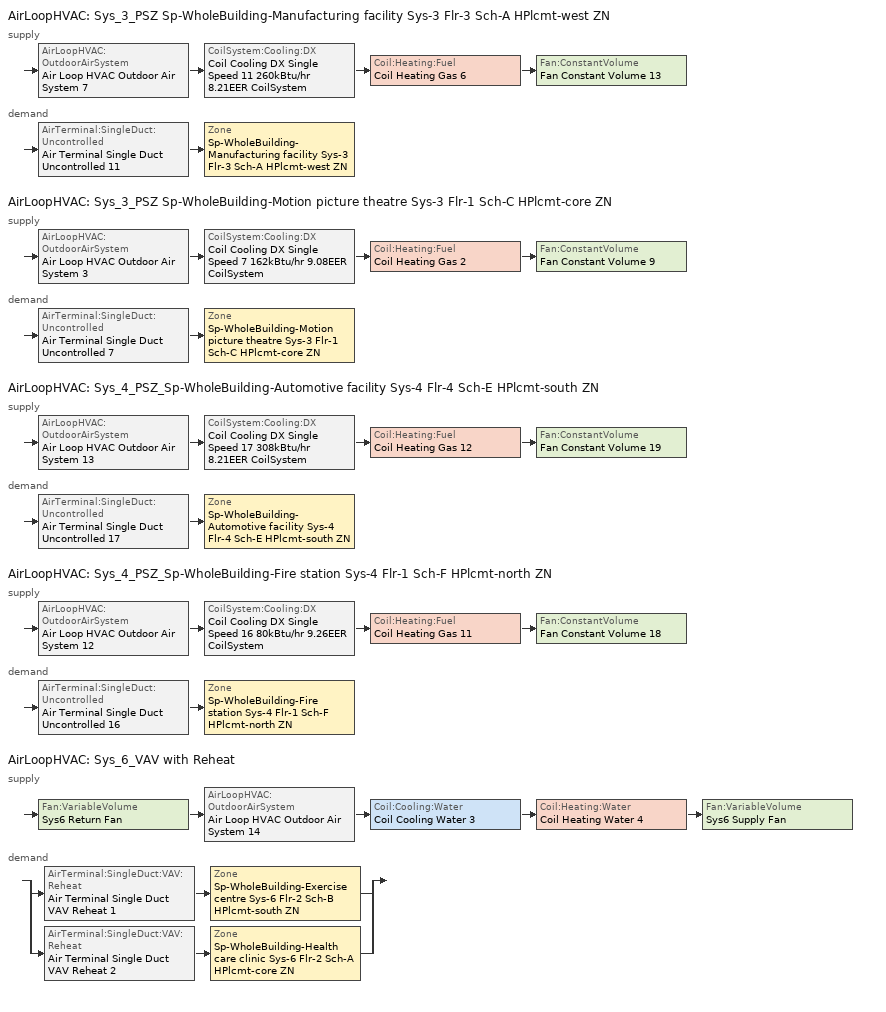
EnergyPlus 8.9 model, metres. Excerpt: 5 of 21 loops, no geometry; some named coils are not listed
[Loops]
AirLoopHVAC 'Sys_3_PSZ Sp-WholeBuilding-Manufacturing facility Sys-3 Flr-3 Sch-A HPlcmt-west ZN'
 supply: AirLoopHVAC:OutdoorAirSystem 'Air Loop HVAC Outdoor Air System 7' > CoilSystem:Cooling:DX 'Coil Cooling DX Single Speed 11 260kBtu/hr 8.21EER CoilSystem' > Coil:Heating:Fuel 'Coil Heating Gas 6' > Fan:ConstantVolume 'Fan Constant Volume 13'
 demand: AirTerminal:SingleDuct:Uncontrolled 'Air Terminal Single Duct Uncontrolled 11' > Zone 'Sp-WholeBuilding-Manufacturing facility Sys-3 Flr-3 Sch-A HPlcmt-west ZN'
AirLoopHVAC 'Sys_3_PSZ Sp-WholeBuilding-Motion picture theatre Sys-3 Flr-1 Sch-C HPlcmt-core ZN'
 supply: AirLoopHVAC:OutdoorAirSystem 'Air Loop HVAC Outdoor Air System 3' > CoilSystem:Cooling:DX 'Coil Cooling DX Single Speed 7 162kBtu/hr 9.08EER CoilSystem' > Coil:Heating:Fuel 'Coil Heating Gas 2' > Fan:ConstantVolume 'Fan Constant Volume 9'
 demand: AirTerminal:SingleDuct:Uncontrolled 'Air Terminal Single Duct Uncontrolled 7' > Zone 'Sp-WholeBuilding-Motion picture theatre Sys-3 Flr-1 Sch-C HPlcmt-core ZN'
AirLoopHVAC 'Sys_4_PSZ_Sp-WholeBuilding-Automotive facility Sys-4 Flr-4 Sch-E HPlcmt-south ZN'
 supply: AirLoopHVAC:OutdoorAirSystem 'Air Loop HVAC Outdoor Air System 13' > CoilSystem:Cooling:DX 'Coil Cooling DX Single Speed 17 308kBtu/hr 8.21EER CoilSystem' > Coil:Heating:Fuel 'Coil Heating Gas 12' > Fan:ConstantVolume 'Fan Constant Volume 19'
 demand: AirTerminal:SingleDuct:Uncontrolled 'Air Terminal Single Duct Uncontrolled 17' > Zone 'Sp-WholeBuilding-Automotive facility Sys-4 Flr-4 Sch-E HPlcmt-south ZN'
AirLoopHVAC 'Sys_4_PSZ_Sp-WholeBuilding-Fire station Sys-4 Flr-1 Sch-F HPlcmt-north ZN'
 supply: AirLoopHVAC:OutdoorAirSystem 'Air Loop HVAC Outdoor Air System 12' > CoilSystem:Cooling:DX 'Coil Cooling DX Single Speed 16 80kBtu/hr 9.26EER CoilSystem' > Coil:Heating:Fuel 'Coil Heating Gas 11' > Fan:ConstantVolume 'Fan Constant Volume 18'
 demand: AirTerminal:SingleDuct:Uncontrolled 'Air Terminal Single Duct Uncontrolled 16' > Zone 'Sp-WholeBuilding-Fire station Sys-4 Flr-1 Sch-F HPlcmt-north ZN'
AirLoopHVAC 'Sys_6_VAV with Reheat'
 supply: Fan:VariableVolume 'Sys6 Return Fan' > AirLoopHVAC:OutdoorAirSystem 'Air Loop HVAC Outdoor Air System 14' > Coil:Cooling:Water 'Coil Cooling Water 3' > Coil:Heating:Water 'Coil Heating Water 4' > Fan:VariableVolume 'Sys6 Supply Fan'
 demand: split
  | AirTerminal:SingleDuct:VAV:Reheat 'Air Terminal Single Duct VAV Reheat 1' > Zone 'Sp-WholeBuilding-Exercise centre Sys-6 Flr-2 Sch-B HPlcmt-south ZN'
  | AirTerminal:SingleDuct:VAV:Reheat 'Air Terminal Single Duct VAV Reheat 2' > Zone 'Sp-WholeBuilding-Health care clinic Sys-6 Flr-2 Sch-A HPlcmt-core ZN'
[ZoneControl:Thermostat] Control Object Type 1=ThermostatSetpoint:DualSetpoint
Name | Zone or ZoneList | Control Type Schedule | Control Name 1
Sp-WholeBuilding-Automotive facility Sys-4 Flr-4 Sch-E HPlcmt-south ZN Thermostat | Sp-WholeBuilding-Automotive facility Sys-4 Flr-4 Sch-E HPlcmt-south ZN | Sp-WholeBuilding-Automotive facility Sys-4 Flr-4 Sch-E HPlcmt-south ZN Thermostat Schedule | Automotive facility WholeBuilding Thermostat 2
Sp-WholeBuilding-Exercise centre Sys-6 Flr-2 Sch-B HPlcmt-south ZN Thermostat | Sp-WholeBuilding-Exercise centre Sys-6 Flr-2 Sch-B HPlcmt-south ZN | Sp-WholeBuilding-Exercise centre Sys-6 Flr-2 Sch-B HPlcmt-south ZN Thermostat Schedule | Exercise centre WholeBuilding Thermostat 2
Sp-WholeBuilding-Fire station Sys-4 Flr-1 Sch-F HPlcmt-north ZN Thermostat | Sp-WholeBuilding-Fire station Sys-4 Flr-1 Sch-F HPlcmt-north ZN | Sp-WholeBuilding-Fire station Sys-4 Flr-1 Sch-F HPlcmt-north ZN Thermostat Schedule | Fire station WholeBuilding Thermostat 2
Sp-WholeBuilding-Health care clinic Sys-6 Flr-2 Sch-A HPlcmt-core ZN Thermostat | Sp-WholeBuilding-Health care clinic Sys-6 Flr-2 Sch-A HPlcmt-core ZN | Sp-WholeBuilding-Health care clinic Sys-6 Flr-2 Sch-A HPlcmt-core ZN Thermostat Schedule | Health care clinic WholeBuilding Thermostat 2
Sp-WholeBuilding-Manufacturing facility Sys-3 Flr-3 Sch-A HPlcmt-west ZN Thermostat | Sp-WholeBuilding-Manufacturing facility Sys-3 Flr-3 Sch-A HPlcmt-west ZN | Sp-WholeBuilding-Manufacturing facility Sys-3 Flr-3 Sch-A HPlcmt-west ZN Thermostat Schedule | Manufacturing facility WholeBuilding Thermostat 2
Sp-WholeBuilding-Motion picture theatre Sys-3 Flr-1 Sch-C HPlcmt-core ZN Thermostat | Sp-WholeBuilding-Motion picture theatre Sys-3 Flr-1 Sch-C HPlcmt-core ZN | Sp-WholeBuilding-Motion picture theatre Sys-3 Flr-1 Sch-C HPlcmt-core ZN Thermostat Schedule | Motion picture theatre WholeBuilding Thermostat 2
[ThermostatSetpoint:DualSetpoint]
Name | Heating Setpoint Temperature Schedule | Cooling Setpoint Temperature Schedule
Automotive facility WholeBuilding Thermostat 2 | NECB-E-Thermostat Setpoint-Heating | NECB-E-Thermostat Setpoint-Cooling
Exercise centre WholeBuilding Thermostat 2 | NECB-B-Thermostat Setpoint-Heating | NECB-B-Thermostat Setpoint-Cooling
Fire station WholeBuilding Thermostat 2 | NECB-F-Thermostat Setpoint-Heating | NECB-F-Thermostat Setpoint-Cooling
Health care clinic WholeBuilding Thermostat 2; Manufacturing facility WholeBuilding Thermostat 2 | NECB-A-Thermostat Setpoint-Heating | NECB-A-Thermostat Setpoint-Cooling
Motion picture theatre WholeBuilding Thermostat 2 | NECB-C-Thermostat Setpoint-Heating | NECB-C-Thermostat Setpoint-Cooling
[AirTerminal:SingleDuct:Uncontrolled] Availability Schedule=Always On Discrete; Maximum Air Flow Rate {m3/s}=AutoSize
Air Terminal Single Duct Uncontrolled 17; Air Terminal Single Duct Uncontrolled 16; Air Terminal Single Duct Uncontrolled 11; Air Terminal Single Duct Uncontrolled 7
[Zone equipment]
Sp-WholeBuilding-Automotive facility Sys-4 Flr-4 Sch-E HPlcmt-south ZN: Air Terminal Single Duct Uncontrolled 17, Zone HVAC Baseboard Convective Water 15
Sp-WholeBuilding-Exercise centre Sys-6 Flr-2 Sch-B HPlcmt-south ZN: Air Terminal Single Duct VAV Reheat 1, Zone HVAC Baseboard Convective Water 16
Sp-WholeBuilding-Fire station Sys-4 Flr-1 Sch-F HPlcmt-north ZN: Air Terminal Single Duct Uncontrolled 16, Zone HVAC Baseboard Convective Water 14
Sp-WholeBuilding-Health care clinic Sys-6 Flr-2 Sch-A HPlcmt-core ZN: Air Terminal Single Duct VAV Reheat 2, Zone HVAC Baseboard Convective Water 17
Sp-WholeBuilding-Manufacturing facility Sys-3 Flr-3 Sch-A HPlcmt-west ZN: Air Terminal Single Duct Uncontrolled 11, Zone HVAC Baseboard Convective Water 9
Sp-WholeBuilding-Motion picture theatre Sys-3 Flr-1 Sch-C HPlcmt-core ZN: Air Terminal Single Duct Uncontrolled 7, Zone HVAC Baseboard Convective Water 5
[Sizing:Zone] Zone Cooling Design Supply Air Temperature Input Method=SupplyAirTemperature; Zone Cooling Design Supply Air Temperature {C}=13; Zone Cooling Design Supply Air Temperature Difference {deltaC}=11.11; Zone Heating Design Supply Air Temperature Input Method=SupplyAirTemperature; Zone Heating Design Supply Air Temperature {C}=43; Zone Heating Design Supply Air Temperature Difference {deltaC}=11.11; Zone Cooling Design Supply Air Humidity Ratio {kgWater/kgDryAir}=0.0085; Zone Heating Design Supply Air Humidity Ratio {kgWater/kgDryAir}=0.008; Zone Heating Sizing Factor=1.3; Zone Cooling Sizing Factor=1.1; Cooling Design Air Flow Method=DesignDay; Cooling Design Air Flow Rate {m3/s}=0; Cooling Minimum Air Flow per Zone Floor Area {m3/s-m2}=0.000762; Cooling Minimum Air Flow {m3/s}=0; Cooling Minimum Air Flow Fraction=0; Heating Design Air Flow Method=DesignDay; Heating Design Air Flow Rate {m3/s}=0; Heating Maximum Air Flow per Zone Floor Area {m3/s-m2}=0.002032; Heating Maximum Air Flow {m3/s}=0.141576; Heating Maximum Air Flow Fraction=0.3; Account for Dedicated Outdoor Air System=No
Name | Design Specification Outdoor Air Object | Design Specification Zone Air Distribution Object
Sp-WholeBuilding-Automotive facility Sys-4 Flr-4 Sch-E HPlcmt-south ZN | Automotive facility WholeBuilding Ventilation | Sp-WholeBuilding-Automotive facility Sys-4 Flr-4 Sch-E HPlcmt-south ZN Design Spec Zone Air Dist
Sp-WholeBuilding-Exercise centre Sys-6 Flr-2 Sch-B HPlcmt-south ZN | Exercise centre WholeBuilding Ventilation | Sp-WholeBuilding-Exercise centre Sys-6 Flr-2 Sch-B HPlcmt-south ZN Design Spec Zone Air Dist
Sp-WholeBuilding-Fire station Sys-4 Flr-1 Sch-F HPlcmt-north ZN | Fire station WholeBuilding Ventilation | Sp-WholeBuilding-Fire station Sys-4 Flr-1 Sch-F HPlcmt-north ZN Design Spec Zone Air Dist
Sp-WholeBuilding-Health care clinic Sys-6 Flr-2 Sch-A HPlcmt-core ZN | Health care clinic WholeBuilding Ventilation | Sp-WholeBuilding-Health care clinic Sys-6 Flr-2 Sch-A HPlcmt-core ZN Design Spec Zone Air Dist
Sp-WholeBuilding-Manufacturing facility Sys-3 Flr-3 Sch-A HPlcmt-west ZN | Manufacturing facility WholeBuilding Ventilation | Sp-WholeBuilding-Manufacturing facility Sys-3 Flr-3 Sch-A HPlcmt-west ZN Design Spec Zone Air Dist
Sp-WholeBuilding-Motion picture theatre Sys-3 Flr-1 Sch-C HPlcmt-core ZN | Motion picture theatre WholeBuilding Ventilation | Sp-WholeBuilding-Motion picture theatre Sys-3 Flr-1 Sch-C HPlcmt-core ZN Design Spec Zone Air Dist
[DesignSpecification:ZoneAirDistribution] Zone Air Distribution Effectiveness in Cooling Mode=1; Zone Air Distribution Effectiveness in Heating Mode=1
Sp-WholeBuilding-Automotive facility Sys-4 Flr-4 Sch-E HPlcmt-south ZN Design Spec Zone Air Dist; Sp-WholeBuilding-Exercise centre Sys-6 Flr-2 Sch-B HPlcmt-south ZN Design Spec Zone Air Dist; Sp-WholeBuilding-Fire station Sys-4 Flr-1 Sch-F HPlcmt-north ZN Design Spec Zone Air Dist; Sp-WholeBuilding-Health care clinic Sys-6 Flr-2 Sch-A HPlcmt-core ZN Design Spec Zone Air Dist; Sp-WholeBuilding-Manufacturing facility Sys-3 Flr-3 Sch-A HPlcmt-west ZN Design Spec Zone Air Dist; Sp-WholeBuilding-Motion picture theatre Sys-3 Flr-1 Sch-C HPlcmt-core ZN Design Spec Zone Air Dist
[Controller:MechanicalVentilation] Demand Controlled Ventilation=No; System Outdoor Air Method=ZoneSum
Name | Availability Schedule | Zone Name 1 | Design Specification Outdoor Air Object Name 1 | Design Specification Zone Air Distribution Object Name 1 | Zone Name 2 | Design Specification Outdoor Air Object Name 2 | Design Specification Zone Air Distribution Object Name 2
Controller Mechanical Ventilation 13 | Sys_4_PSZ_Sp-WholeBuilding-Automotive facility Sys-4 Flr-4 Sch-E HPlcmt-south ZN Occ Sch | Sp-WholeBuilding-Automotive facility Sys-4 Flr-4 Sch-E HPlcmt-south ZN | Automotive facility WholeBuilding Ventilation | Sp-WholeBuilding-Automotive facility Sys-4 Flr-4 Sch-E HPlcmt-south ZN Design Spec Zone Air Dist
Controller Mechanical Ventilation 14 | Sys_6_VAV with Reheat Occ Sch | Sp-WholeBuilding-Exercise centre Sys-6 Flr-2 Sch-B HPlcmt-south ZN | Exercise centre WholeBuilding Ventilation | Sp-WholeBuilding-Exercise centre Sys-6 Flr-2 Sch-B HPlcmt-south ZN Design Spec Zone Air Dist | Sp-WholeBuilding-Health care clinic Sys-6 Flr-2 Sch-A HPlcmt-core ZN | Health care clinic WholeBuilding Ventilation | Sp-WholeBuilding-Health care clinic Sys-6 Flr-2 Sch-A HPlcmt-core ZN Design Spec Zone Air Dist
Controller Mechanical Ventilation 12 | Sys_4_PSZ_Sp-WholeBuilding-Fire station Sys-4 Flr-1 Sch-F HPlcmt-north ZN Occ Sch | Sp-WholeBuilding-Fire station Sys-4 Flr-1 Sch-F HPlcmt-north ZN | Fire station WholeBuilding Ventilation | Sp-WholeBuilding-Fire station Sys-4 Flr-1 Sch-F HPlcmt-north ZN Design Spec Zone Air Dist
Controller Mechanical Ventilation 7 | Sys_3_PSZ Sp-WholeBuilding-Manufacturing facility Sys-3 Flr-3 Sch-A HPlcmt-west ZN Occ Sch | Sp-WholeBuilding-Manufacturing facility Sys-3 Flr-3 Sch-A HPlcmt-west ZN | Manufacturing facility WholeBuilding Ventilation | Sp-WholeBuilding-Manufacturing facility Sys-3 Flr-3 Sch-A HPlcmt-west ZN Design Spec Zone Air Dist
Controller Mechanical Ventilation 3 | Sys_3_PSZ Sp-WholeBuilding-Motion picture theatre Sys-3 Flr-1 Sch-C HPlcmt-core ZN Occ Sch | Sp-WholeBuilding-Motion picture theatre Sys-3 Flr-1 Sch-C HPlcmt-core ZN | Motion picture theatre WholeBuilding Ventilation | Sp-WholeBuilding-Motion picture theatre Sys-3 Flr-1 Sch-C HPlcmt-core ZN Design Spec Zone Air Dist
[DesignSpecification:OutdoorAir] Outdoor Air Method=Sum; Outdoor Air Flow per Person {m3/s-person}=0; Outdoor Air Flow per Zone {m3/s}=0; Outdoor Air Flow Air Changes per Hour {1/hr}=0
Name | Outdoor Air Flow per Zone Floor Area {m3/s-m2}
Automotive facility WholeBuilding Ventilation | 0.00114808
Exercise centre WholeBuilding Ventilation | 0.00124968
Fire station WholeBuilding Ventilation | 0.00075184
Health care clinic WholeBuilding Ventilation | 0.002286
Manufacturing facility WholeBuilding Ventilation | 0.00107188
Motion picture theatre WholeBuilding Ventilation | 0.00059944
[AirTerminal:SingleDuct:VAV:Reheat] Availability Schedule=Always On Discrete; Maximum Air Flow Rate {m3/s}=Autosize; Zone Minimum Air Flow Input Method=Constant; Constant Minimum Air Flow Fraction=0.3; Maximum Hot Water or Steam Flow Rate {m3/s}=Autosize; Minimum Hot Water or Steam Flow Rate {m3/s}=0; Convergence Tolerance=0.001; Damper Heating Action=Normal; Maximum Flow per Zone Floor Area During Reheat {m3/s-m2}=Autocalculate; Maximum Flow Fraction During Reheat=0.5; Maximum Reheat Air Temperature {C}=43
Name | Fixed Minimum Air Flow Rate {m3/s} | Reheat Coil
Air Terminal Single Duct VAV Reheat 1 | 3.75 | Coil Heating Water 5
Air Terminal Single Duct VAV Reheat 2 | 5 | Coil Heating Water 6
[Coil:Heating:Water]
Coil Heating Water 4: Availability Schedule=Always On Discrete; U-Factor Times Area Value {W/K}=Autosize; Maximum Water Flow Rate {m3/s}=Autosize; Performance Input Method=UFactorTimesAreaAndDesignWaterFlowRate; Rated Capacity {W}=Autosize; Rated Inlet Water Temperature {C}=82.2; Rated Inlet Air Temperature {C}=16.6; Rated Outlet Water Temperature {C}=71.1; Rated Outlet Air Temperature {C}=32.2; Rated Ratio for Air and Water Convection=0.5
[Fan:ConstantVolume] Fan Total Efficiency=0.39975; Pressure Rise {Pa}=640; Maximum Flow Rate {m3/s}=AutoSize; Motor Efficiency=0.615; Motor In Airstream Fraction=1
Name | Availability Schedule
Fan Constant Volume 13 | Sys_3_PSZ Sp-WholeBuilding-Manufacturing facility Sys-3 Flr-3 Sch-A HPlcmt-west ZN Occ Sch
Fan Constant Volume 9 | Sys_3_PSZ Sp-WholeBuilding-Motion picture theatre Sys-3 Flr-1 Sch-C HPlcmt-core ZN Occ Sch
Fan Constant Volume 19 | Sys_4_PSZ_Sp-WholeBuilding-Automotive facility Sys-4 Flr-4 Sch-E HPlcmt-south ZN Occ Sch
Fan Constant Volume 18 | Sys_4_PSZ_Sp-WholeBuilding-Fire station Sys-4 Flr-1 Sch-F HPlcmt-north ZN Occ Sch
[Coil:Cooling:DX:SingleSpeed] Availability Schedule=Always On Discrete; Gross Rated Total Cooling Capacity {W}=Autosize; Gross Rated Sensible Heat Ratio=Autosize; Rated Air Flow Rate {m3/s}=Autosize; Rated Evaporator Fan Power Per Volume Flow Rate {W/(m3/s)}=773.3; Total Cooling Capacity Function of Temperature Curve=DXCOOL-NECB2011-REF-CAPFT; Total Cooling Capacity Function of Flow Fraction Curve=DXCOOL-NECB2011-REF-CAPFFLOW; Energy Input Ratio Function of Temperature Curve=DXCOOL-NECB2011-REF-COOLEIRFT; Energy Input Ratio Function of Flow Fraction Curve=DXCOOL-NECB2011-REF-COOLEIRFFLOW; Part Load Fraction Correlation Curve=DXCOOL-NECB2011-REF-COOLPLFFPLR; Condenser Type=AirCooled; Evaporative Condenser Effectiveness=0; Evaporative Condenser Air Flow Rate {m3/s}=Autosize; Evaporative Condenser Pump Rated Power Consumption {W}=Autosize; Crankcase Heater Capacity {W}=0; Maximum Outdoor Dry-Bulb Temperature for Crankcase Heater Operation {C}=0; Basin Heater Capacity {W/K}=0; Basin Heater Setpoint Temperature {C}=10
Name | Gross Rated Cooling COP {W/W}
Coil Cooling DX Single Speed 11 260kBtu/hr 8.21EER | 2.94204
Coil Cooling DX Single Speed 7 162kBtu/hr 9.08EER | 3.18416
Coil Cooling DX Single Speed 17 308kBtu/hr 8.21EER | 2.97344
Coil Cooling DX Single Speed 16 80kBtu/hr 9.26EER | 3.18769
[Coil:Cooling:Water]
Coil Cooling Water 3: Availability Schedule=Always On Discrete; Design Water Flow Rate {m3/s}=Autosize; Design Air Flow Rate {m3/s}=Autosize; Design Inlet Water Temperature {C}=Autosize; Design Inlet Air Temperature {C}=Autosize; Design Outlet Air Temperature {C}=Autosize; Design Inlet Air Humidity Ratio {kgWater/kgDryAir}=Autosize; Design Outlet Air Humidity Ratio {kgWater/kgDryAir}=Autosize; Type of Analysis=SimpleAnalysis; Heat Exchanger Configuration=CrossFlow
[AirLoopHVAC] Design Supply Air Flow Rate {m3/s}=AutoSize
Sys_3_PSZ Sp-WholeBuilding-Manufacturing facility Sys-3 Flr-3 Sch-A HPlcmt-west ZN; Sys_3_PSZ Sp-WholeBuilding-Motion picture theatre Sys-3 Flr-1 Sch-C HPlcmt-core ZN; Sys_4_PSZ_Sp-WholeBuilding-Automotive facility Sys-4 Flr-4 Sch-E HPlcmt-south ZN; Sys_4_PSZ_Sp-WholeBuilding-Fire station Sys-4 Flr-1 Sch-F HPlcmt-north ZN; Sys_6_VAV with Reheat
[Sizing:System] Type of Load to Size On=Sensible; Design Outdoor Air Flow Rate {m3/s}=Autosize; Preheat Design Temperature {C}=7; Preheat Design Humidity Ratio {kgWater/kgDryAir}=0.008; Precool Design Humidity Ratio {kgWater/kgDryAir}=0.008; Central Cooling Design Supply Air Temperature {C}=13; Type of Zone Sum to Use=NonCoincident; 100% Outdoor Air in Cooling=No; 100% Outdoor Air in Heating=No; Central Cooling Design Supply Air Humidity Ratio {kgWater/kgDryAir}=0.0085; Central Heating Design Supply Air Humidity Ratio {kgWater/kgDryAir}=0.008; Cooling Supply Air Flow Rate Method=DesignDay; Cooling Supply Air Flow Rate {m3/s}=0; Cooling Supply Air Flow Rate Per Floor Area {m3/s-m2}=0.00996765; Cooling Fraction of Autosized Cooling Supply Air Flow Rate=1; Cooling Supply Air Flow Rate Per Unit Cooling Capacity {m3/s-W}=3.94755e-05; Heating Supply Air Flow Rate Method=DesignDay; Heating Supply Air Flow Rate {m3/s}=0; Heating Supply Air Flow Rate Per Floor Area {m3/s-m2}=0.00996765; Heating Fraction of Autosized Heating Supply Air Flow Rate=1; Heating Fraction of Autosized Cooling Supply Air Flow Rate=1; Heating Supply Air Flow Rate Per Unit Heating Capacity {m3/s-W}=3.15882e-05; System Outdoor Air Method=ZoneSum; Zone Maximum Outdoor Air Fraction=1; Cooling Design Capacity Method=CoolingDesignCapacity; Cooling Design Capacity {W}=Autosize; Cooling Design Capacity Per Floor Area {W/m2}=234.7; Fraction of Autosized Cooling Design Capacity=1; Heating Design Capacity Method=HeatingDesignCapacity; Heating Design Capacity {W}=Autosize; Heating Design Capacity Per Floor Area {W/m2}=157; Fraction of Autosized Heating Design Capacity=1; Central Cooling Capacity Control Method=OnOff
Name | Central Heating Maximum System Air Flow Ratio | Precool Design Temperature {C} | Central Heating Design Supply Air Temperature {C}
Sys_3_PSZ Sp-WholeBuilding-Manufacturing facility Sys-3 Flr-3 Sch-A HPlcmt-west ZN; Sys_3_PSZ Sp-WholeBuilding-Motion picture theatre Sys-3 Flr-1 Sch-C HPlcmt-core ZN; Sys_4_PSZ_Sp-WholeBuilding-Automotive facility Sys-4 Flr-4 Sch-E HPlcmt-south ZN; Sys_4_PSZ_Sp-WholeBuilding-Fire station Sys-4 Flr-1 Sch-F HPlcmt-north ZN | 1 | 13 | 43
Sys_6_VAV with Reheat | 0.3 | 12.8 | 13.1
[Controller:WaterCoil] Control Variable=Temperature; Actuator Variable=Flow; Maximum Actuated Flow {m3/s}=Autosize; Minimum Actuated Flow {m3/s}=0
Name | Action | Controller Convergence Tolerance {deltaC}
Controller Water Coil 7 | Reverse | Autosize
Controller Water Coil 6 | Normal | 0.0001
[Controller:OutdoorAir] Minimum Outdoor Air Flow Rate {m3/s}=Autosize; Maximum Outdoor Air Flow Rate {m3/s}=Autosize; Economizer Control Type=DifferentialEnthalpy; Economizer Control Action Type=ModulateFlow; Lockout Type=NoLockout; Minimum Limit Type=FixedMinimum; High Humidity Control=No; Control High Indoor Humidity Based on Outdoor Humidity Ratio=Yes; Heat Recovery Bypass Control Type=BypassWhenOAFlowGreaterThanMinimum
Name | Minimum Outdoor Air Schedule | Mechanical Ventilation Controller
Controller Outdoor Air 7 | Sys_3_PSZ Sp-WholeBuilding-Manufacturing facility Sys-3 Flr-3 Sch-A HPlcmt-west ZN Occ Sch | Controller Mechanical Ventilation 7
Controller Outdoor Air 3 | Sys_3_PSZ Sp-WholeBuilding-Motion picture theatre Sys-3 Flr-1 Sch-C HPlcmt-core ZN Occ Sch | Controller Mechanical Ventilation 3
Controller Outdoor Air 13 | Sys_4_PSZ_Sp-WholeBuilding-Automotive facility Sys-4 Flr-4 Sch-E HPlcmt-south ZN Occ Sch | Controller Mechanical Ventilation 13
Controller Outdoor Air 12 | Sys_4_PSZ_Sp-WholeBuilding-Fire station Sys-4 Flr-1 Sch-F HPlcmt-north ZN Occ Sch | Controller Mechanical Ventilation 12
Controller Outdoor Air 14 | Sys_6_VAV with Reheat Occ Sch | Controller Mechanical Ventilation 14
[HeatExchanger:AirToAir:SensibleAndLatent] Availability Schedule=Always On Discrete; Nominal Supply Air Flow Rate {m3/s}=Autosize; Sensible Effectiveness at 100% Heating Air Flow=0.5; Latent Effectiveness at 100% Heating Air Flow=0.5; Sensible Effectiveness at 75% Heating Air Flow=0.5; Latent Effectiveness at 75% Heating Air Flow=0.5; Sensible Effectiveness at 100% Cooling Air Flow=0.5; Latent Effectiveness at 100% Cooling Air Flow=0.5; Sensible Effectiveness at 75% Cooling Air Flow=0.5; Latent Effectiveness at 75% Cooling Air Flow=0.5; Supply Air Outlet Temperature Control=Yes; Heat Exchanger Type=Rotary; Frost Control Type=ExhaustOnly; Threshold Temperature {C}=-23.3; Initial Defrost Time Fraction=0.167; Rate of Defrost Time Fraction Increase {1/K}=1.44; Economizer Lockout=Yes
Name | Nominal Electric Power {W}
Sys_3_PSZ Sp-WholeBuilding-Manufacturing facility Sys-3 Flr-3 Sch-A HPlcmt-west ZN ERV | 1492.01
Sys_3_PSZ Sp-WholeBuilding-Motion picture theatre Sys-3 Flr-1 Sch-C HPlcmt-core ZN ERV | 1125.25
Sys_4_PSZ_Sp-WholeBuilding-Automotive facility Sys-4 Flr-4 Sch-E HPlcmt-south ZN ERV | 1594.53
Sys_4_PSZ_Sp-WholeBuilding-Fire station Sys-4 Flr-1 Sch-F HPlcmt-north ZN ERV | 1061.46
Sys_6_VAV with Reheat ERV | 5831.72
[SetpointManager:OutdoorAirPretreat] Control Variable=Temperature; Minimum Setpoint Temperature {C}=-99; Maximum Setpoint Temperature {C}=99; Minimum Setpoint Humidity Ratio {kgWater/kgDryAir}=1e-05; Maximum Setpoint Humidity Ratio {kgWater/kgDryAir}=1
Setpoint Manager Outdoor Air Pretreat 10; Setpoint Manager Outdoor Air Pretreat 11; Setpoint Manager Outdoor Air Pretreat 12; Setpoint Manager Outdoor Air Pretreat 13; Setpoint Manager Outdoor Air Pretreat 14
[SetpointManager:MixedAir] Control Variable=Temperature
Node 180 OS Default SPM; Node 179 OS Default SPM; Node 178 OS Default SPM; Node 128 OS Default SPM; Node 127 OS Default SPM; Node 126 OS Default SPM; Node 258 OS Default SPM; Node 257 OS Default SPM; Node 256 OS Default SPM; Node 245 OS Default SPM; Node 244 OS Default SPM; Node 243 OS Default SPM; Node 302 OS Default SPM; Node 301 OS Default SPM; Node 300 OS Default SPM; Node 299 OS Default SPM
[CoilSystem:Cooling:DX] Availability Schedule=Always On Discrete
Name | Cooling Coil
Coil Cooling DX Single Speed 11 260kBtu/hr 8.21EER CoilSystem | Coil Cooling DX Single Speed 11 260kBtu/hr 8.21EER
Coil Cooling DX Single Speed 7 162kBtu/hr 9.08EER CoilSystem | Coil Cooling DX Single Speed 7 162kBtu/hr 9.08EER
Coil Cooling DX Single Speed 17 308kBtu/hr 8.21EER CoilSystem | Coil Cooling DX Single Speed 17 308kBtu/hr 8.21EER
Coil Cooling DX Single Speed 16 80kBtu/hr 9.26EER CoilSystem | Coil Cooling DX Single Speed 16 80kBtu/hr 9.26EER
[SetpointManager:Scheduled]
Setpoint Manager Scheduled 6: Control Variable=Temperature; Schedule=Supply Air Temp
[Coil:Heating:Fuel] Availability Schedule=Always On Discrete; Fuel Type=NaturalGas; Burner Efficiency=0.81; Nominal Capacity {W}=AutoSize; Parasitic Electric Load {W}=0; Part Load Fraction Correlation Curve=FURNACE-EFFPLR-NECB2011; Parasitic Fuel Load {W}=0
Coil Heating Gas 6; Coil Heating Gas 2; Coil Heating Gas 12; Coil Heating Gas 11
[SetpointManager:SingleZone:Reheat] Control Variable=Temperature; Minimum Supply Air Temperature {C}=13; Maximum Supply Air Temperature {C}=43
Name | Control Zone
Setpoint Manager Single Zone Reheat 6 | Sp-WholeBuilding-Manufacturing facility Sys-3 Flr-3 Sch-A HPlcmt-west ZN
Setpoint Manager Single Zone Reheat 2 | Sp-WholeBuilding-Motion picture theatre Sys-3 Flr-1 Sch-C HPlcmt-core ZN
Setpoint Manager Single Zone Reheat 12 | Sp-WholeBuilding-Automotive facility Sys-4 Flr-4 Sch-E HPlcmt-south ZN
Setpoint Manager Single Zone Reheat 11 | Sp-WholeBuilding-Fire station Sys-4 Flr-1 Sch-F HPlcmt-north ZN
[Fan:VariableVolume] Availability Schedule=Sys_6_VAV with Reheat Occ Sch; Maximum Flow Rate {m3/s}=AutoSize; Fan Power Minimum Flow Rate Input Method=Fraction; Fan Power Minimum Air Flow Rate {m3/s}=0; Motor In Airstream Fraction=1; Fan Power Coefficient 5=0
Name | Fan Total Efficiency | Pressure Rise {Pa} | Fan Power Minimum Flow Fraction | Motor Efficiency | Fan Power Coefficient 1 | Fan Power Coefficient 2 | Fan Power Coefficient 3 | Fan Power Coefficient 4
Sys6 Return Fan | 0.299975 | 250 | 0.68 | 0.4615 | -2.4176 | 9.5874 | -11.559 | 5.4009
Sys6 Supply Fan | 0.549965 | 1000 | 0.5 | 0.8461 | -4.1457 | 16.803 | -19.471 | 7.8488
[Schedule:Compact]
Sp-WholeBuilding-Automotive facility Sys-4 Flr-4 Sch-E HPlcmt-south ZN Thermostat Schedule; Sp-WholeBuilding-Exercise centre Sys-6 Flr-2 Sch-B HPlcmt-south ZN Thermostat Schedule; Sp-WholeBuilding-Fire station Sys-4 Flr-1 Sch-F HPlcmt-north ZN Thermostat Schedule; Sp-WholeBuilding-Health care clinic Sys-6 Flr-2 Sch-A HPlcmt-core ZN Thermostat Schedule; Sp-WholeBuilding-Manufacturing facility Sys-3 Flr-3 Sch-A HPlcmt-west ZN Thermostat Schedule; Sp-WholeBuilding-Motion picture theatre Sys-3 Flr-1 Sch-C HPlcmt-core ZN Thermostat Schedule: Through: 12/31, For: AllDays, Until: 24:00, 4
[Schedule:Day:Interval]
NECB-E-Thermostat Setpoint-Heating Sun|Hol Day; NECB-A-Thermostat Setpoint-Heating Sun|Hol Day; NECB-A-Thermostat Setpoint-Heating Sat Day: No, 24:00, 18
NECB-E-Thermostat Setpoint-Heating Default|Wkdy Day; NECB-E-Thermostat Setpoint-Heating Default: No, 07:00, 18, 08:00, 20, 19:00, 22, 24:00, 18
NECB-E-Thermostat Setpoint-Heating Sat Day: No, 08:00, 18, 09:00, 20, 17:00, 22, 24:00, 18
NECB-E-Thermostat Setpoint-Cooling Sun|Hol Day; NECB-A-Thermostat Setpoint-Cooling Sun|Hol Day; NECB-A-Thermostat Setpoint-Cooling Sat Day: No, 24:00, 35
NECB-E-Thermostat Setpoint-Cooling Default|Wkdy Day; NECB-E-Thermostat Setpoint-Cooling Default; NECB-C-Thermostat Setpoint-Cooling Sun|Hol Day: No, 07:00, 35, 19:00, 24, 24:00, 35
NECB-E-Thermostat Setpoint-Cooling Sat Day: No, 08:00, 35, 17:00, 24, 24:00, 35
Sys_4_PSZ_Sp-WholeBuilding-Automotive facility Sys-4 Flr-4 Sch-E HPlcmt-south ZN Occ Sch Sunday; Sys_3_PSZ Sp-WholeBuilding-Manufacturing facility Sys-3 Flr-3 Sch-A HPlcmt-west ZN Occ Sch Sunday; Sys_3_PSZ Sp-WholeBuilding-Manufacturing facility Sys-3 Flr-3 Sch-A HPlcmt-west ZN Occ Sch Saturday: No, 24:00, 0
Sys_4_PSZ_Sp-WholeBuilding-Automotive facility Sys-4 Flr-4 Sch-E HPlcmt-south ZN Occ Sch Monday; Sys_4_PSZ_Sp-WholeBuilding-Automotive facility Sys-4 Flr-4 Sch-E HPlcmt-south ZN Occ Sch Tuesday; Sys_4_PSZ_Sp-WholeBuilding-Automotive facility Sys-4 Flr-4 Sch-E HPlcmt-south ZN Occ Sch Wednesday; Sys_4_PSZ_Sp-WholeBuilding-Automotive facility Sys-4 Flr-4 Sch-E HPlcmt-south ZN Occ Sch Thursday; Sys_4_PSZ_Sp-WholeBuilding-Automotive facility Sys-4 Flr-4 Sch-E HPlcmt-south ZN Occ Sch Friday; Sys_3_PSZ Sp-WholeBuilding-Manufacturing facility Sys-3 Flr-3 Sch-A HPlcmt-west ZN Occ Sch Monday; Sys_3_PSZ Sp-WholeBuilding-Manufacturing facility Sys-3 Flr-3 Sch-A HPlcmt-west ZN Occ Sch Tuesday; Sys_3_PSZ Sp-WholeBuilding-Manufacturing facility Sys-3 Flr-3 Sch-A HPlcmt-west ZN Occ Sch Wednesday; Sys_3_PSZ Sp-WholeBuilding-Manufacturing facility Sys-3 Flr-3 Sch-A HPlcmt-west ZN Occ Sch Thursday; Sys_3_PSZ Sp-WholeBuilding-Manufacturing facility Sys-3 Flr-3 Sch-A HPlcmt-west ZN Occ Sch Friday: No, 08:00, 0, 19:00, 1, 24:00, 0
Sys_4_PSZ_Sp-WholeBuilding-Automotive facility Sys-4 Flr-4 Sch-E HPlcmt-south ZN Occ Sch Saturday: No, 09:00, 0, 13:00, 1, 24:00, 0
Sys_4_PSZ_Sp-WholeBuilding-Automotive facility Sys-4 Flr-4 Sch-E HPlcmt-south ZN Occ Sch Default; Sys_4_PSZ_Sp-WholeBuilding-Automotive facility Sys-4 Flr-4 Sch-E HPlcmt-south ZN Occ Sch Summer Design Day; Sys_4_PSZ_Sp-WholeBuilding-Automotive facility Sys-4 Flr-4 Sch-E HPlcmt-south ZN Occ Sch Winter Design Day; Sys_6_VAV with Reheat Occ Sch Default; Sys_6_VAV with Reheat Occ Sch Summer Design Day; Sys_6_VAV with Reheat Occ Sch Winter Design Day; Sys_4_PSZ_Sp-WholeBuilding-Fire station Sys-4 Flr-1 Sch-F HPlcmt-north ZN Occ Sch Default; Sys_4_PSZ_Sp-WholeBuilding-Fire station Sys-4 Flr-1 Sch-F HPlcmt-north ZN Occ Sch Summer Design Day; Sys_4_PSZ_Sp-WholeBuilding-Fire station Sys-4 Flr-1 Sch-F HPlcmt-north ZN Occ Sch Winter Design Day; Sys_3_PSZ Sp-WholeBuilding-Manufacturing facility Sys-3 Flr-3 Sch-A HPlcmt-west ZN Occ Sch Default; Sys_3_PSZ Sp-WholeBuilding-Manufacturing facility Sys-3 Flr-3 Sch-A HPlcmt-west ZN Occ Sch Summer Design Day; Sys_3_PSZ Sp-WholeBuilding-Manufacturing facility Sys-3 Flr-3 Sch-A HPlcmt-west ZN Occ Sch Winter Design Day; Sys_3_PSZ Sp-WholeBuilding-Motion picture theatre Sys-3 Flr-1 Sch-C HPlcmt-core ZN Occ Sch Default; Sys_3_PSZ Sp-WholeBuilding-Motion picture theatre Sys-3 Flr-1 Sch-C HPlcmt-core ZN Occ Sch Summer Design Day; Sys_3_PSZ Sp-WholeBuilding-Motion picture theatre Sys-3 Flr-1 Sch-C HPlcmt-core ZN Occ Sch Winter Design Day: No, 24:00, 1
NECB-C-Thermostat Setpoint-Heating Sun|Hol Day: No, 09:00, 18, 10:00, 20, 19:00, 22, 24:00, 18
NECB-C-Thermostat Setpoint-Heating Default|Wkdy Day; NECB-C-Thermostat Setpoint-Heating Sat Day; NECB-C-Thermostat Setpoint-Heating Default: No, 07:00, 18, 08:00, 20, 21:00, 22, 24:00, 18
NECB-C-Thermostat Setpoint-Cooling Default|Wkdy Day; NECB-C-Thermostat Setpoint-Cooling Sat Day; NECB-C-Thermostat Setpoint-Cooling Default: No, 07:00, 35, 21:00, 24, 24:00, 35
NECB-A-Thermostat Setpoint-Heating Default|Wkdy Day; NECB-A-Thermostat Setpoint-Heating Default: No, 06:00, 18, 07:00, 20, 21:00, 22, 24:00, 18
NECB-A-Thermostat Setpoint-Cooling Default|Wkdy Day; NECB-A-Thermostat Setpoint-Cooling Default: No, 06:00, 35, 21:00, 24, 24:00, 35
NECB-B-Thermostat Setpoint-Heating Sun|Hol Day: No, 01:00, 18, 02:00, 22, 09:00, 18, 10:00, 20, 23:00, 22, 24:00, 18
NECB-B-Thermostat Setpoint-Heating Default|Wkdy Day; NECB-B-Thermostat Setpoint-Heating Sat Day; NECB-B-Thermostat Setpoint-Heating Default: No, 02:00, 22, 08:00, 18, 09:00, 20, 24:00, 22
NECB-B-Thermostat Setpoint-Cooling Sun|Hol Day: No, 09:00, 35, 23:00, 24, 24:00, 35
NECB-B-Thermostat Setpoint-Cooling Default|Wkdy Day; NECB-B-Thermostat Setpoint-Cooling Sat Day; NECB-B-Thermostat Setpoint-Cooling Default: No, 01:00, 24, 08:00, 35, 24:00, 24
Sys_6_VAV with Reheat Occ Sch Sunday: No, 01:00, 0, 02:00, 1, 11:00, 0, 15:00, 1, 18:00, 0, 23:00, 1, 24:00, 0
Sys_6_VAV with Reheat Occ Sch Monday; Sys_6_VAV with Reheat Occ Sch Tuesday; Sys_6_VAV with Reheat Occ Sch Wednesday; Sys_6_VAV with Reheat Occ Sch Thursday; Sys_6_VAV with Reheat Occ Sch Friday: No, 01:00, 1, 08:00, 0, 24:00, 1
Sys_6_VAV with Reheat Occ Sch Saturday: No, 02:00, 1, 11:00, 0, 15:00, 1, 17:00, 0, 24:00, 1
NECB-F-Thermostat Setpoint-Heating Sun|Hol Day; NECB-F-Thermostat Setpoint-Heating Default|Wkdy Day; NECB-F-Thermostat Setpoint-Heating Sat Day; NECB-F-Thermostat Setpoint-Heating Default: No, 01:00, 22, 07:00, 18, 08:00, 20, 24:00, 22
NECB-F-Thermostat Setpoint-Cooling Sun|Hol Day; NECB-F-Thermostat Setpoint-Cooling Default|Wkdy Day; NECB-F-Thermostat Setpoint-Cooling Sat Day; NECB-F-Thermostat Setpoint-Cooling Default: No, 24:00, 24
Sys_4_PSZ_Sp-WholeBuilding-Fire station Sys-4 Flr-1 Sch-F HPlcmt-north ZN Occ Sch Sunday; Sys_4_PSZ_Sp-WholeBuilding-Fire station Sys-4 Flr-1 Sch-F HPlcmt-north ZN Occ Sch Monday; Sys_4_PSZ_Sp-WholeBuilding-Fire station Sys-4 Flr-1 Sch-F HPlcmt-north ZN Occ Sch Tuesday; Sys_4_PSZ_Sp-WholeBuilding-Fire station Sys-4 Flr-1 Sch-F HPlcmt-north ZN Occ Sch Wednesday; Sys_4_PSZ_Sp-WholeBuilding-Fire station Sys-4 Flr-1 Sch-F HPlcmt-north ZN Occ Sch Thursday; Sys_4_PSZ_Sp-WholeBuilding-Fire station Sys-4 Flr-1 Sch-F HPlcmt-north ZN Occ Sch Friday; Sys_4_PSZ_Sp-WholeBuilding-Fire station Sys-4 Flr-1 Sch-F HPlcmt-north ZN Occ Sch Saturday: No, 10:00, 1, 16:00, 0, 24:00, 1
Sys_3_PSZ Sp-WholeBuilding-Motion picture theatre Sys-3 Flr-1 Sch-C HPlcmt-core ZN Occ Sch Sunday: No, 09:00, 0, 19:00, 1, 24:00, 0
Sys_3_PSZ Sp-WholeBuilding-Motion picture theatre Sys-3 Flr-1 Sch-C HPlcmt-core ZN Occ Sch Monday; Sys_3_PSZ Sp-WholeBuilding-Motion picture theatre Sys-3 Flr-1 Sch-C HPlcmt-core ZN Occ Sch Tuesday; Sys_3_PSZ Sp-WholeBuilding-Motion picture theatre Sys-3 Flr-1 Sch-C HPlcmt-core ZN Occ Sch Wednesday; Sys_3_PSZ Sp-WholeBuilding-Motion picture theatre Sys-3 Flr-1 Sch-C HPlcmt-core ZN Occ Sch Thursday; Sys_3_PSZ Sp-WholeBuilding-Motion picture theatre Sys-3 Flr-1 Sch-C HPlcmt-core ZN Occ Sch Friday; Sys_3_PSZ Sp-WholeBuilding-Motion picture theatre Sys-3 Flr-1 Sch-C HPlcmt-core ZN Occ Sch Saturday: No, 09:00, 0, 21:00, 1, 24:00, 0
Supply Air Temp Default: No, 24:00, 13
[Schedule:Week:Daily]
NECB-E-Thermostat Setpoint-Heating Week Rule - Jan1-Dec31: NECB-E-Thermostat Setpoint-Heating Sun|Hol Day, NECB-E-Thermostat Setpoint-Heating Default|Wkdy Day, NECB-E-Thermostat Setpoint-Heating Default|Wkdy Day, NECB-E-Thermostat Setpoint-Heating Default|Wkdy Day, NECB-E-Thermostat Setpoint-Heating Default|Wkdy Day, NECB-E-Thermostat Setpoint-Heating Default|Wkdy Day, NECB-E-Thermostat Setpoint-Heating Sat Day, NECB-E-Thermostat Setpoint-Heating Default, NECB-E-Thermostat Setpoint-Heating Default, NECB-E-Thermostat Setpoint-Heating Default, NECB-E-Thermostat Setpoint-Heating Default, NECB-E-Thermostat Setpoint-Heating Default
NECB-E-Thermostat Setpoint-Cooling Week Rule - Jan1-Dec31: NECB-E-Thermostat Setpoint-Cooling Sun|Hol Day, NECB-E-Thermostat Setpoint-Cooling Default|Wkdy Day, NECB-E-Thermostat Setpoint-Cooling Default|Wkdy Day, NECB-E-Thermostat Setpoint-Cooling Default|Wkdy Day, NECB-E-Thermostat Setpoint-Cooling Default|Wkdy Day, NECB-E-Thermostat Setpoint-Cooling Default|Wkdy Day, NECB-E-Thermostat Setpoint-Cooling Sat Day, NECB-E-Thermostat Setpoint-Cooling Default, NECB-E-Thermostat Setpoint-Cooling Default, NECB-E-Thermostat Setpoint-Cooling Default, NECB-E-Thermostat Setpoint-Cooling Default, NECB-E-Thermostat Setpoint-Cooling Default
Sys_4_PSZ_Sp-WholeBuilding-Automotive facility Sys-4 Flr-4 Sch-E HPlcmt-south ZN Occ Sch Week Rule - Jan1-Dec31: Sys_4_PSZ_Sp-WholeBuilding-Automotive facility Sys-4 Flr-4 Sch-E HPlcmt-south ZN Occ Sch Sunday, Sys_4_PSZ_Sp-WholeBuilding-Automotive facility Sys-4 Flr-4 Sch-E HPlcmt-south ZN Occ Sch Monday, Sys_4_PSZ_Sp-WholeBuilding-Automotive facility Sys-4 Flr-4 Sch-E HPlcmt-south ZN Occ Sch Tuesday, Sys_4_PSZ_Sp-WholeBuilding-Automotive facility Sys-4 Flr-4 Sch-E HPlcmt-south ZN Occ Sch Wednesday, Sys_4_PSZ_Sp-WholeBuilding-Automotive facility Sys-4 Flr-4 Sch-E HPlcmt-south ZN Occ Sch Thursday, Sys_4_PSZ_Sp-WholeBuilding-Automotive facility Sys-4 Flr-4 Sch-E HPlcmt-south ZN Occ Sch Friday, Sys_4_PSZ_Sp-WholeBuilding-Automotive facility Sys-4 Flr-4 Sch-E HPlcmt-south ZN Occ Sch Saturday, Sys_4_PSZ_Sp-WholeBuilding-Automotive facility Sys-4 Flr-4 Sch-E HPlcmt-south ZN Occ Sch Default, Sys_4_PSZ_Sp-WholeBuilding-Automotive facility Sys-4 Flr-4 Sch-E HPlcmt-south ZN Occ Sch Summer Design Day, Sys_4_PSZ_Sp-WholeBuilding-Automotive facility Sys-4 Flr-4 Sch-E HPlcmt-south ZN Occ Sch Winter Design Day, Sys_4_PSZ_Sp-WholeBuilding-Automotive facility Sys-4 Flr-4 Sch-E HPlcmt-south ZN Occ Sch Default, Sys_4_PSZ_Sp-WholeBuilding-Automotive facility Sys-4 Flr-4 Sch-E HPlcmt-south ZN Occ Sch Default
NECB-C-Thermostat Setpoint-Heating Week Rule - Jan1-Dec31: NECB-C-Thermostat Setpoint-Heating Sun|Hol Day, NECB-C-Thermostat Setpoint-Heating Default|Wkdy Day, NECB-C-Thermostat Setpoint-Heating Default|Wkdy Day, NECB-C-Thermostat Setpoint-Heating Default|Wkdy Day, NECB-C-Thermostat Setpoint-Heating Default|Wkdy Day, NECB-C-Thermostat Setpoint-Heating Default|Wkdy Day, NECB-C-Thermostat Setpoint-Heating Sat Day, NECB-C-Thermostat Setpoint-Heating Default, NECB-C-Thermostat Setpoint-Heating Default, NECB-C-Thermostat Setpoint-Heating Default, NECB-C-Thermostat Setpoint-Heating Default, NECB-C-Thermostat Setpoint-Heating Default
NECB-C-Thermostat Setpoint-Cooling Week Rule - Jan1-Dec31: NECB-C-Thermostat Setpoint-Cooling Sun|Hol Day, NECB-C-Thermostat Setpoint-Cooling Default|Wkdy Day, NECB-C-Thermostat Setpoint-Cooling Default|Wkdy Day, NECB-C-Thermostat Setpoint-Cooling Default|Wkdy Day, NECB-C-Thermostat Setpoint-Cooling Default|Wkdy Day, NECB-C-Thermostat Setpoint-Cooling Default|Wkdy Day, NECB-C-Thermostat Setpoint-Cooling Sat Day, NECB-C-Thermostat Setpoint-Cooling Default, NECB-C-Thermostat Setpoint-Cooling Default, NECB-C-Thermostat Setpoint-Cooling Default, NECB-C-Thermostat Setpoint-Cooling Default, NECB-C-Thermostat Setpoint-Cooling Default
NECB-A-Thermostat Setpoint-Heating Week Rule - Jan1-Dec31: NECB-A-Thermostat Setpoint-Heating Sun|Hol Day, NECB-A-Thermostat Setpoint-Heating Default|Wkdy Day, NECB-A-Thermostat Setpoint-Heating Default|Wkdy Day, NECB-A-Thermostat Setpoint-Heating Default|Wkdy Day, NECB-A-Thermostat Setpoint-Heating Default|Wkdy Day, NECB-A-Thermostat Setpoint-Heating Default|Wkdy Day, NECB-A-Thermostat Setpoint-Heating Sat Day, NECB-A-Thermostat Setpoint-Heating Default, NECB-A-Thermostat Setpoint-Heating Default, NECB-A-Thermostat Setpoint-Heating Default, NECB-A-Thermostat Setpoint-Heating Default, NECB-A-Thermostat Setpoint-Heating Default
NECB-A-Thermostat Setpoint-Cooling Week Rule - Jan1-Dec31: NECB-A-Thermostat Setpoint-Cooling Sun|Hol Day, NECB-A-Thermostat Setpoint-Cooling Default|Wkdy Day, NECB-A-Thermostat Setpoint-Cooling Default|Wkdy Day, NECB-A-Thermostat Setpoint-Cooling Default|Wkdy Day, NECB-A-Thermostat Setpoint-Cooling Default|Wkdy Day, NECB-A-Thermostat Setpoint-Cooling Default|Wkdy Day, NECB-A-Thermostat Setpoint-Cooling Sat Day, NECB-A-Thermostat Setpoint-Cooling Default, NECB-A-Thermostat Setpoint-Cooling Default, NECB-A-Thermostat Setpoint-Cooling Default, NECB-A-Thermostat Setpoint-Cooling Default, NECB-A-Thermostat Setpoint-Cooling Default
NECB-B-Thermostat Setpoint-Heating Week Rule - Jan1-Dec31: NECB-B-Thermostat Setpoint-Heating Sun|Hol Day, NECB-B-Thermostat Setpoint-Heating Default|Wkdy Day, NECB-B-Thermostat Setpoint-Heating Default|Wkdy Day, NECB-B-Thermostat Setpoint-Heating Default|Wkdy Day, NECB-B-Thermostat Setpoint-Heating Default|Wkdy Day, NECB-B-Thermostat Setpoint-Heating Default|Wkdy Day, NECB-B-Thermostat Setpoint-Heating Sat Day, NECB-B-Thermostat Setpoint-Heating Default, NECB-B-Thermostat Setpoint-Heating Default, NECB-B-Thermostat Setpoint-Heating Default, NECB-B-Thermostat Setpoint-Heating Default, NECB-B-Thermostat Setpoint-Heating Default
NECB-B-Thermostat Setpoint-Cooling Week Rule - Jan1-Dec31: NECB-B-Thermostat Setpoint-Cooling Sun|Hol Day, NECB-B-Thermostat Setpoint-Cooling Default|Wkdy Day, NECB-B-Thermostat Setpoint-Cooling Default|Wkdy Day, NECB-B-Thermostat Setpoint-Cooling Default|Wkdy Day, NECB-B-Thermostat Setpoint-Cooling Default|Wkdy Day, NECB-B-Thermostat Setpoint-Cooling Default|Wkdy Day, NECB-B-Thermostat Setpoint-Cooling Sat Day, NECB-B-Thermostat Setpoint-Cooling Default, NECB-B-Thermostat Setpoint-Cooling Default, NECB-B-Thermostat Setpoint-Cooling Default, NECB-B-Thermostat Setpoint-Cooling Default, NECB-B-Thermostat Setpoint-Cooling Default
Sys_6_VAV with Reheat Occ Sch Week Rule - Jan1-Dec31: Sys_6_VAV with Reheat Occ Sch Sunday, Sys_6_VAV with Reheat Occ Sch Monday, Sys_6_VAV with Reheat Occ Sch Tuesday, Sys_6_VAV with Reheat Occ Sch Wednesday, Sys_6_VAV with Reheat Occ Sch Thursday, Sys_6_VAV with Reheat Occ Sch Friday, Sys_6_VAV with Reheat Occ Sch Saturday, Sys_6_VAV with Reheat Occ Sch Default, Sys_6_VAV with Reheat Occ Sch Summer Design Day, Sys_6_VAV with Reheat Occ Sch Winter Design Day, Sys_6_VAV with Reheat Occ Sch Default, Sys_6_VAV with Reheat Occ Sch Default
NECB-F-Thermostat Setpoint-Heating Week Rule - Jan1-Dec31: NECB-F-Thermostat Setpoint-Heating Sun|Hol Day, NECB-F-Thermostat Setpoint-Heating Default|Wkdy Day, NECB-F-Thermostat Setpoint-Heating Default|Wkdy Day, NECB-F-Thermostat Setpoint-Heating Default|Wkdy Day, NECB-F-Thermostat Setpoint-Heating Default|Wkdy Day, NECB-F-Thermostat Setpoint-Heating Default|Wkdy Day, NECB-F-Thermostat Setpoint-Heating Sat Day, NECB-F-Thermostat Setpoint-Heating Default, NECB-F-Thermostat Setpoint-Heating Default, NECB-F-Thermostat Setpoint-Heating Default, NECB-F-Thermostat Setpoint-Heating Default, NECB-F-Thermostat Setpoint-Heating Default
NECB-F-Thermostat Setpoint-Cooling Week Rule - Jan1-Dec31: NECB-F-Thermostat Setpoint-Cooling Sun|Hol Day, NECB-F-Thermostat Setpoint-Cooling Default|Wkdy Day, NECB-F-Thermostat Setpoint-Cooling Default|Wkdy Day, NECB-F-Thermostat Setpoint-Cooling Default|Wkdy Day, NECB-F-Thermostat Setpoint-Cooling Default|Wkdy Day, NECB-F-Thermostat Setpoint-Cooling Default|Wkdy Day, NECB-F-Thermostat Setpoint-Cooling Sat Day, NECB-F-Thermostat Setpoint-Cooling Default, NECB-F-Thermostat Setpoint-Cooling Default, NECB-F-Thermostat Setpoint-Cooling Default, NECB-F-Thermostat Setpoint-Cooling Default, NECB-F-Thermostat Setpoint-Cooling Default
Sys_4_PSZ_Sp-WholeBuilding-Fire station Sys-4 Flr-1 Sch-F HPlcmt-north ZN Occ Sch Week Rule - Jan1-Dec31: Sys_4_PSZ_Sp-WholeBuilding-Fire station Sys-4 Flr-1 Sch-F HPlcmt-north ZN Occ Sch Sunday, Sys_4_PSZ_Sp-WholeBuilding-Fire station Sys-4 Flr-1 Sch-F HPlcmt-north ZN Occ Sch Monday, Sys_4_PSZ_Sp-WholeBuilding-Fire station Sys-4 Flr-1 Sch-F HPlcmt-north ZN Occ Sch Tuesday, Sys_4_PSZ_Sp-WholeBuilding-Fire station Sys-4 Flr-1 Sch-F HPlcmt-north ZN Occ Sch Wednesday, Sys_4_PSZ_Sp-WholeBuilding-Fire station Sys-4 Flr-1 Sch-F HPlcmt-north ZN Occ Sch Thursday, Sys_4_PSZ_Sp-WholeBuilding-Fire station Sys-4 Flr-1 Sch-F HPlcmt-north ZN Occ Sch Friday, Sys_4_PSZ_Sp-WholeBuilding-Fire station Sys-4 Flr-1 Sch-F HPlcmt-north ZN Occ Sch Saturday, Sys_4_PSZ_Sp-WholeBuilding-Fire station Sys-4 Flr-1 Sch-F HPlcmt-north ZN Occ Sch Default, Sys_4_PSZ_Sp-WholeBuilding-Fire station Sys-4 Flr-1 Sch-F HPlcmt-north ZN Occ Sch Summer Design Day, Sys_4_PSZ_Sp-WholeBuilding-Fire station Sys-4 Flr-1 Sch-F HPlcmt-north ZN Occ Sch Winter Design Day, Sys_4_PSZ_Sp-WholeBuilding-Fire station Sys-4 Flr-1 Sch-F HPlcmt-north ZN Occ Sch Default, Sys_4_PSZ_Sp-WholeBuilding-Fire station Sys-4 Flr-1 Sch-F HPlcmt-north ZN Occ Sch Default
Sys_3_PSZ Sp-WholeBuilding-Manufacturing facility Sys-3 Flr-3 Sch-A HPlcmt-west ZN Occ Sch Week Rule - Jan1-Dec31: Sys_3_PSZ Sp-WholeBuilding-Manufacturing facility Sys-3 Flr-3 Sch-A HPlcmt-west ZN Occ Sch Sunday, Sys_3_PSZ Sp-WholeBuilding-Manufacturing facility Sys-3 Flr-3 Sch-A HPlcmt-west ZN Occ Sch Monday, Sys_3_PSZ Sp-WholeBuilding-Manufacturing facility Sys-3 Flr-3 Sch-A HPlcmt-west ZN Occ Sch Tuesday, Sys_3_PSZ Sp-WholeBuilding-Manufacturing facility Sys-3 Flr-3 Sch-A HPlcmt-west ZN Occ Sch Wednesday, Sys_3_PSZ Sp-WholeBuilding-Manufacturing facility Sys-3 Flr-3 Sch-A HPlcmt-west ZN Occ Sch Thursday, Sys_3_PSZ Sp-WholeBuilding-Manufacturing facility Sys-3 Flr-3 Sch-A HPlcmt-west ZN Occ Sch Friday, Sys_3_PSZ Sp-WholeBuilding-Manufacturing facility Sys-3 Flr-3 Sch-A HPlcmt-west ZN Occ Sch Saturday, Sys_3_PSZ Sp-WholeBuilding-Manufacturing facility Sys-3 Flr-3 Sch-A HPlcmt-west ZN Occ Sch Default, Sys_3_PSZ Sp-WholeBuilding-Manufacturing facility Sys-3 Flr-3 Sch-A HPlcmt-west ZN Occ Sch Summer Design Day, Sys_3_PSZ Sp-WholeBuilding-Manufacturing facility Sys-3 Flr-3 Sch-A HPlcmt-west ZN Occ Sch Winter Design Day, Sys_3_PSZ Sp-WholeBuilding-Manufacturing facility Sys-3 Flr-3 Sch-A HPlcmt-west ZN Occ Sch Default, Sys_3_PSZ Sp-WholeBuilding-Manufacturing facility Sys-3 Flr-3 Sch-A HPlcmt-west ZN Occ Sch Default
Sys_3_PSZ Sp-WholeBuilding-Motion picture theatre Sys-3 Flr-1 Sch-C HPlcmt-core ZN Occ Sch Week Rule - Jan1-Dec31: Sys_3_PSZ Sp-WholeBuilding-Motion picture theatre Sys-3 Flr-1 Sch-C HPlcmt-core ZN Occ Sch Sunday, Sys_3_PSZ Sp-WholeBuilding-Motion picture theatre Sys-3 Flr-1 Sch-C HPlcmt-core ZN Occ Sch Monday, Sys_3_PSZ Sp-WholeBuilding-Motion picture theatre Sys-3 Flr-1 Sch-C HPlcmt-core ZN Occ Sch Tuesday, Sys_3_PSZ Sp-WholeBuilding-Motion picture theatre Sys-3 Flr-1 Sch-C HPlcmt-core ZN Occ Sch Wednesday, Sys_3_PSZ Sp-WholeBuilding-Motion picture theatre Sys-3 Flr-1 Sch-C HPlcmt-core ZN Occ Sch Thursday, Sys_3_PSZ Sp-WholeBuilding-Motion picture theatre Sys-3 Flr-1 Sch-C HPlcmt-core ZN Occ Sch Friday, Sys_3_PSZ Sp-WholeBuilding-Motion picture theatre Sys-3 Flr-1 Sch-C HPlcmt-core ZN Occ Sch Saturday, Sys_3_PSZ Sp-WholeBuilding-Motion picture theatre Sys-3 Flr-1 Sch-C HPlcmt-core ZN Occ Sch Default, Sys_3_PSZ Sp-WholeBuilding-Motion picture theatre Sys-3 Flr-1 Sch-C HPlcmt-core ZN Occ Sch Summer Design Day, Sys_3_PSZ Sp-WholeBuilding-Motion picture theatre Sys-3 Flr-1 Sch-C HPlcmt-core ZN Occ Sch Winter Design Day, Sys_3_PSZ Sp-WholeBuilding-Motion picture theatre Sys-3 Flr-1 Sch-C HPlcmt-core ZN Occ Sch Default, Sys_3_PSZ Sp-WholeBuilding-Motion picture theatre Sys-3 Flr-1 Sch-C HPlcmt-core ZN Occ Sch Default
Supply Air Temp Week Rule - Jan1-Dec31: Supply Air Temp Default, Supply Air Temp Default, Supply Air Temp Default, Supply Air Temp Default, Supply Air Temp Default, Supply Air Temp Default, Supply Air Temp Default, Supply Air Temp Default, Supply Air Temp Default, Supply Air Temp Default, Supply Air Temp Default, Supply Air Temp Default
[Schedule:Year]
NECB-E-Thermostat Setpoint-Heating: NECB-E-Thermostat Setpoint-Heating Week Rule - Jan1-Dec31, 1, 1, 12, 31
NECB-E-Thermostat Setpoint-Cooling: NECB-E-Thermostat Setpoint-Cooling Week Rule - Jan1-Dec31, 1, 1, 12, 31
Sys_4_PSZ_Sp-WholeBuilding-Automotive facility Sys-4 Flr-4 Sch-E HPlcmt-south ZN Occ Sch: Sys_4_PSZ_Sp-WholeBuilding-Automotive facility Sys-4 Flr-4 Sch-E HPlcmt-south ZN Occ Sch Week Rule - Jan1-Dec31, 1, 1, 12, 31
NECB-C-Thermostat Setpoint-Heating: NECB-C-Thermostat Setpoint-Heating Week Rule - Jan1-Dec31, 1, 1, 12, 31
NECB-C-Thermostat Setpoint-Cooling: NECB-C-Thermostat Setpoint-Cooling Week Rule - Jan1-Dec31, 1, 1, 12, 31
NECB-A-Thermostat Setpoint-Heating: NECB-A-Thermostat Setpoint-Heating Week Rule - Jan1-Dec31, 1, 1, 12, 31
NECB-A-Thermostat Setpoint-Cooling: NECB-A-Thermostat Setpoint-Cooling Week Rule - Jan1-Dec31, 1, 1, 12, 31
NECB-B-Thermostat Setpoint-Heating: NECB-B-Thermostat Setpoint-Heating Week Rule - Jan1-Dec31, 1, 1, 12, 31
NECB-B-Thermostat Setpoint-Cooling: NECB-B-Thermostat Setpoint-Cooling Week Rule - Jan1-Dec31, 1, 1, 12, 31
Sys_6_VAV with Reheat Occ Sch: Sys_6_VAV with Reheat Occ Sch Week Rule - Jan1-Dec31, 1, 1, 12, 31
NECB-F-Thermostat Setpoint-Heating: NECB-F-Thermostat Setpoint-Heating Week Rule - Jan1-Dec31, 1, 1, 12, 31
NECB-F-Thermostat Setpoint-Cooling: NECB-F-Thermostat Setpoint-Cooling Week Rule - Jan1-Dec31, 1, 1, 12, 31
Sys_4_PSZ_Sp-WholeBuilding-Fire station Sys-4 Flr-1 Sch-F HPlcmt-north ZN Occ Sch: Sys_4_PSZ_Sp-WholeBuilding-Fire station Sys-4 Flr-1 Sch-F HPlcmt-north ZN Occ Sch Week Rule - Jan1-Dec31, 1, 1, 12, 31
Sys_3_PSZ Sp-WholeBuilding-Manufacturing facility Sys-3 Flr-3 Sch-A HPlcmt-west ZN Occ Sch: Sys_3_PSZ Sp-WholeBuilding-Manufacturing facility Sys-3 Flr-3 Sch-A HPlcmt-west ZN Occ Sch Week Rule - Jan1-Dec31, 1, 1, 12, 31
Sys_3_PSZ Sp-WholeBuilding-Motion picture theatre Sys-3 Flr-1 Sch-C HPlcmt-core ZN Occ Sch: Sys_3_PSZ Sp-WholeBuilding-Motion picture theatre Sys-3 Flr-1 Sch-C HPlcmt-core ZN Occ Sch Week Rule - Jan1-Dec31, 1, 1, 12, 31
Supply Air Temp: Supply Air Temp Week Rule - Jan1-Dec31, 1, 1, 12, 31
[Schedule:Constant]
Always On Discrete: Hourly Value=1
[Curve:Biquadratic] Minimum Value of x {BasedOnField A2}=13; Maximum Value of x {BasedOnField A2}=24; Minimum Value of y {BasedOnField A3}=24; Maximum Value of y {BasedOnField A3}=46
Name | Coefficient1 Constant | Coefficient2 x | Coefficient3 x**2 | Coefficient4 y | Coefficient5 y**2 | Coefficient6 x*y
DXCOOL-NECB2011-REF-CAPFT | 0.867905 | 0.0142459 | 0.00055436 | -0.0075575 | 3.3e-05 | -0.0001918
DXCOOL-NECB2011-REF-COOLEIRFT | 0.116936 | 0.0284933 | -0.0004112 | 0.0214108 | 0.00016103 | -0.0006791
[Curve:Quadratic] Coefficient1 Constant=1; Coefficient2 x=0; Coefficient3 x**2=0; Minimum Value of x {BasedOnField A2}=0; Maximum Value of x {BasedOnField A2}=1
DXCOOL-NECB2011-REF-CAPFFLOW; DXCOOL-NECB2011-REF-COOLEIRFFLOW
[Curve:Cubic] Maximum Value of x {BasedOnField A2}=1
Name | Coefficient1 Constant | Coefficient2 x | Coefficient3 x**2 | Coefficient4 x**3 | Minimum Value of x {BasedOnField A2}
DXCOOL-NECB2011-REF-COOLPLFFPLR | 0.0277 | 4.9151 | -8.184 | 4.2702 | 0.7
FURNACE-EFFPLR-NECB2011 | 0.7277 | 1.0667 | -1.5174 | 0.7282 | 0
